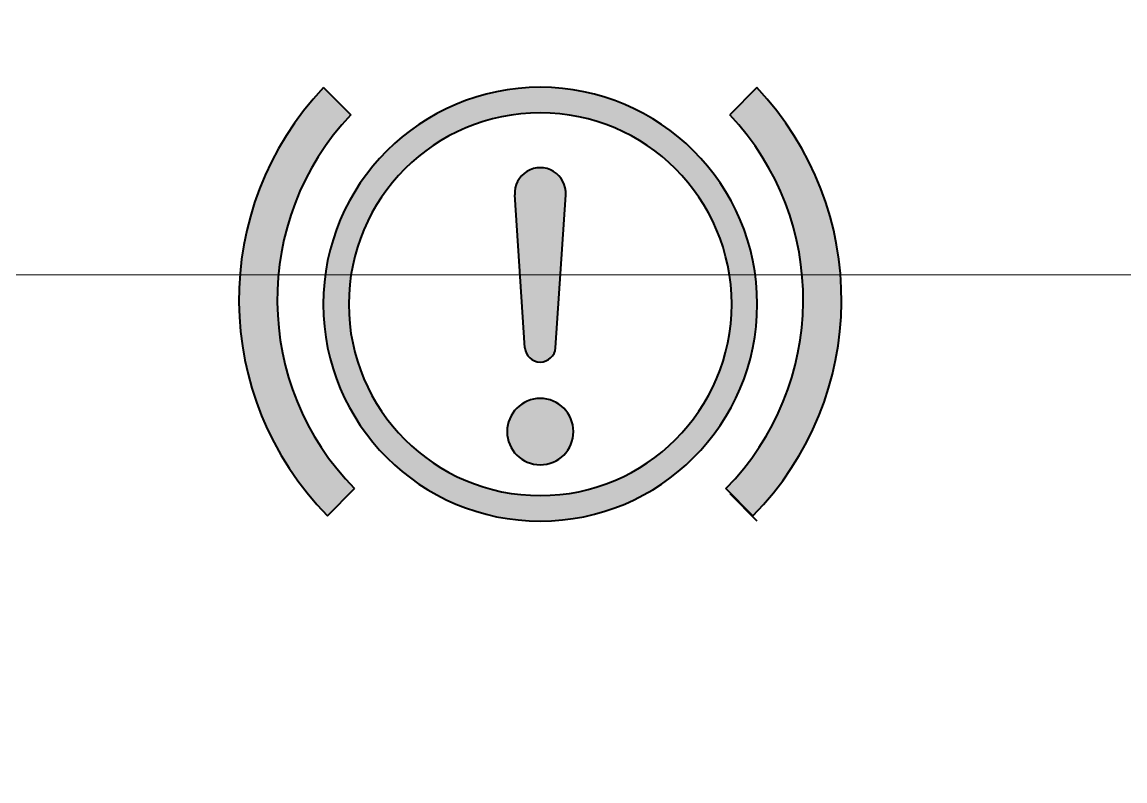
# Model space of a CAD drawing. Extents: x -871 to 2543, y 496 to 1402.
# Drawn here: x -647.57 to -631.47, y 887.85 to 898.94 of the extents above; entities that cross this region are included whole.
import ezdxf

# ---------------------------------------------------------------- set-up
doc = ezdxf.new("R2010")
doc.units = 0
doc.layers.get('0').update_dxf_attribs({"linetype": 'CONTINUOUS', "lineweight": 40})
doc.layers.add('5剖面线层', color=2, linetype='CONTINUOUS', lineweight=20)
doc.layers.add('LAYER3', color=7, linetype='CONTINUOUS')

msp = doc.modelspace()

# ---------------------------------------------------------------- hatches: boundary and pattern name
at = {"layer": 'LAYER3', "linetype": 'ByBlock'}
h = msp.add_hatch(color=1, dxfattribs=at)
h.paths.add_polyline_path([(-642.7751, 897.5841), (-643.171, 897.98, 0.4045776), (-643.1138, 891.7265), (-642.7185, 892.1224, -0.4032145)])
h.paths.add_polyline_path([(-636.8447, 897.98), (-637.2406, 897.5841, -0.4032147), (-637.2978, 892.1224), (-636.9019, 891.7265, 0.4045776)])
h = msp.add_hatch(color=1, dxfattribs=at)
edge = h.paths.add_edge_path(flags=0)
edge.add_arc((-640.0081, 896.4379), 0.3727, 356.19055, 543.80945)
edge.add_line((-640.38, 896.4132), (-640.2319, 894.1803))
edge.add_arc((-640.0086, 894.1952), 0.2238, 183.80914, 356.19086)
edge.add_line((-639.7853, 894.1803), (-639.6362, 896.4132))
edge = h.paths.add_edge_path(flags=0)
edge.add_arc((-640.0079, 892.9551), 0.4845, 0, 180)
edge.add_arc((-640.0079, 892.9551), 0.4845, 180, 360)
edge = h.paths.add_edge_path()
edge.add_arc((-640.0081, 894.8166), 3.1683, 180, 360)
edge.add_arc((-640.0081, 894.8166), 3.1683, 0, 180)
edge = h.paths.add_edge_path(flags=16)
edge.add_arc((-640.0079, 894.8166), 2.7956, 180, 360)
edge.add_arc((-640.0079, 894.8166), 2.7956, 0, 180)

# ---------------------------------------------------------------- linework, layer by layer
at = {"color": 1}
for p, q in [((-643.171, 897.98), (-642.7751, 897.5841)), ((-636.8447, 897.98), (-637.2406, 897.5841)), ((-640.2319, 894.1803), (-640.38, 896.4132)), ((-639.7853, 894.1803), (-639.6362, 896.4132)), ((-643.1138, 891.7265), (-642.7185, 892.1224)), ((-636.9019, 891.7265), (-637.2978, 892.1224)), ((-637.2406, 892.0495), (-636.8447, 891.6537))]:
    msp.add_line(p, q, dxfattribs=at)
for centre, radius, start, end in [((-639.9107, 894.8828), 4.4969, 136.46956, 224.57817), ((-640.0081, 894.8166), 3.1683, 0, 180), ((-640.105, 894.8828), 4.4969, 315.42183, 43.53044), ((-639.911, 894.8827), 3.9372, 136.67466, 224.51469), ((-640.0079, 894.8166), 2.7956, 0, 180), ((-640.105, 894.8829), 3.9372, 315.48017, 43.32023), ((-640.0081, 896.4379), 0.3727, 356.19055, 183.80945), ((-640.0081, 894.8166), 3.1683, 180, 0), ((-640.0079, 894.8166), 2.7956, 180, 0), ((-640.0086, 894.1952), 0.2238, 183.80914, 356.19086), ((-640.0079, 892.9551), 0.4845, 0, 180), ((-640.0079, 892.9551), 0.4845, 180, 0)]:
    msp.add_arc(centre, radius, start, end, dxfattribs=at)
at = {"color": 7, "linetype": 'Continuous', "lineweight": 15}
for points, knots in [([(-700.7926, 863.5396), (-700.7759, 863.5113), (-702.9528, 866.3463), (-705.6625, 870.9707), (-707.9262, 875.7953), (-709.6911, 880.7952), (-710.9578, 885.9085), (-711.7224, 891.1039), (-711.9837, 896.3247), (-711.7455, 901.5153), (-711.0193, 906.6341), (-709.8175, 911.6423), (-708.1528, 916.5009), (-706.0463, 921.1644), (-703.5155, 925.6062), (-700.5746, 929.7973), (-697.2445, 933.7025), (-693.5482, 937.2903), (-689.5086, 940.5285), (-685.1496, 943.3858), (-680.5055, 945.8294), (-675.6114, 947.8276), (-670.5165, 949.3486), (-665.2724, 950.3698), (-659.9315, 950.8737), (-654.5698, 950.8481), (-649.2486, 950.2978), (-644.0267, 949.2342), (-638.9599, 947.6732), (-634.1026, 945.6434), (-629.5052, 943.1797), (-625.1849, 940.3026), (-621.1768, 937.0451), (-617.5144, 933.4426), (-614.2179, 929.5252), (-611.3066, 925.3226), (-608.8015, 920.8629), (-606.7245, 916.185), (-605.0909, 911.3202), (-603.918, 906.299), (-603.2237, 901.1676), (-603.0191, 895.9684), (-603.3142, 890.7442), (-604.1152, 885.5482), (-605.4193, 880.4315), (-607.2208, 875.4458), (-609.5065, 870.6406), (-612.2639, 866.0775), (-615.3051, 861.946), (-617.5925, 859.4987), (-618.6716, 858.3591)], [0, 0, 0, 0, 0.02089594, 0.0418145, 0.06274876, 0.0835253, 0.1043138, 0.12510879, 0.1459778, 0.16679745, 0.18754326, 0.20841453, 0.22927935, 0.25008401, 0.27089226, 0.29177351, 0.31265373, 0.3334892, 0.35437582, 0.37525099, 0.39610884, 0.41698079, 0.43785933, 0.45865939, 0.47949257, 0.50040758, 0.52110048, 0.54188215, 0.56278747, 0.58350567, 0.60426952, 0.62504909, 0.64590182, 0.66674287, 0.68750033, 0.70836042, 0.72922571, 0.75002693, 0.77084255, 0.79170306, 0.81256545, 0.83335557, 0.85420206, 0.87508921, 0.89585785, 0.91668611, 0.93756915, 0.95834987, 0.97916413, 0.99749967, 0.99749967, 0.99749967, 0.99749967]), ([(-618.6569, 858.3589), (-618.0523, 858.9728), (-616.655, 860.4149), (-614.6108, 862.8534), (-612.5348, 865.6434), (-609.9921, 869.5529), (-607.2882, 874.7186), (-604.849, 881.2703), (-603.2509, 888.0844), (-602.5272, 895.0438), (-602.692, 902.0465), (-603.7417, 908.9703), (-605.6628, 915.7024), (-608.4267, 922.1445), (-611.9816, 928.1766), (-616.277, 933.7069), (-621.2402, 938.6552), (-626.79, 942.9099), (-632.8155, 946.4851), (-637.1379, 948.1857), (-639.3002, 949.0365)], [0.00838041, 0.00838041, 0.00838041, 0.00838041, 0.03151915, 0.06231761, 0.09377144, 0.12488789, 0.18752275, 0.24994812, 0.31220179, 0.37503491, 0.43739415, 0.49986303, 0.56264811, 0.62494153, 0.68766966, 0.75021416, 0.81255313, 0.87539183, 0.9376648, 1, 1, 1, 1]), ([(-623.3907, 858.4358), (-622.3094, 859.4254), (-619.9738, 861.5998), (-616.7921, 865.3763), (-613.8221, 869.6364), (-611.3149, 874.1753), (-609.2782, 878.9198), (-607.7324, 883.8315), (-606.688, 888.8503), (-606.1479, 893.917), (-606.1088, 898.9887), (-606.5647, 904.0158), (-607.5027, 908.9475), (-608.9078, 913.7449), (-610.7657, 918.3745), (-613.0571, 922.7941), (-615.7591, 926.9656), (-618.8606, 930.8715), (-622.3394, 934.4719), (-626.1666, 937.7273), (-630.3163, 940.6114), (-634.7735, 943.0953), (-639.4918, 945.138), (-644.4177, 946.7062), (-649.5187, 947.7787), (-654.7481, 948.3308), (-660.0345, 948.3423), (-665.2735, 947.8114), (-670.3934, 946.7563), (-675.3462, 945.1998), (-680.0837, 943.1663), (-684.5606, 940.6884), (-688.7385, 937.8028), (-692.5867, 934.5419), (-696.0778, 930.9419), (-699.1887, 927.0404), (-701.9052, 922.8609), (-704.2046, 918.4402), (-706.0667, 913.8196), (-707.4784, 909.0286), (-708.4248, 904.0966), (-708.8879, 899.0745), (-708.8577, 894.0162), (-708.3289, 888.9499), (-707.294, 883.9295), (-705.757, 879.0182), (-703.7343, 874.2669), (-701.225, 869.7277), (-698.4933, 865.7266), (-696.4619, 863.381), (-695.5568, 862.3581)], [0.00320972, 0.00320972, 0.00320972, 0.00320972, 0.02074833, 0.04141254, 0.06228554, 0.08306914, 0.10376691, 0.12459989, 0.14546508, 0.16619048, 0.1869807, 0.20790521, 0.22867895, 0.24944819, 0.27037795, 0.29122056, 0.31197158, 0.33280644, 0.35375888, 0.37452598, 0.39525945, 0.41616222, 0.43705789, 0.45777481, 0.47855517, 0.49958786, 0.5205954, 0.54161604, 0.56248773, 0.58329191, 0.60425942, 0.62515634, 0.64598563, 0.66694491, 0.68784344, 0.70863882, 0.7295101, 0.75045415, 0.77122035, 0.7919694, 0.81287903, 0.83371494, 0.8544092, 0.87516113, 0.89608436, 0.91683199, 0.93753237, 0.95839918, 0.97923836, 0.9956034, 0.9956034, 0.9956034, 0.9956034]), ([(-659.9762, 945.178), (-657.6283, 945.1979), (-652.9325, 945.2377), (-646.4329, 944.1329), (-640.5847, 942.4005), (-635.4031, 940.2007), (-630.4944, 937.4437), (-625.9323, 934.1409), (-621.7632, 930.3527), (-618.0393, 926.1245), (-614.8278, 921.4941), (-612.1514, 916.5356), (-610.0398, 911.3115), (-608.5413, 905.8805), (-607.656, 900.3181), (-607.3948, 894.6952), (-607.7814, 889.0838), (-608.7847, 883.5544), (-610.3945, 878.1616), (-612.6152, 872.9824), (-615.3988, 868.0742), (-618.4191, 863.9275), (-621.2268, 860.7452), (-622.9411, 859.1199), (-623.6723, 858.4405)], [0, 0, 0, 0, 0.05698511, 0.11396832, 0.15942797, 0.20503305, 0.25049417, 0.29599688, 0.34164393, 0.38714522, 0.43265963, 0.47832061, 0.5238376, 0.56933364, 0.61497505, 0.66047049, 0.70586583, 0.75140515, 0.79680119, 0.84237513, 0.88809463, 0.93366719, 0.96683342, 0.99108469, 0.99108469, 0.99108469, 0.99108469])]:
    msp.add_open_spline(points, degree=3, knots=knots, dxfattribs=at)
at = {"layer": '5剖面线层', "color": 1, "linetype": 'ByBlock', "ltscale": 7}
msp.add_line((-718.041, 895.2437), (-409.5026, 895.2437), dxfattribs=at)

doc.saveas('drawing.dxf')
